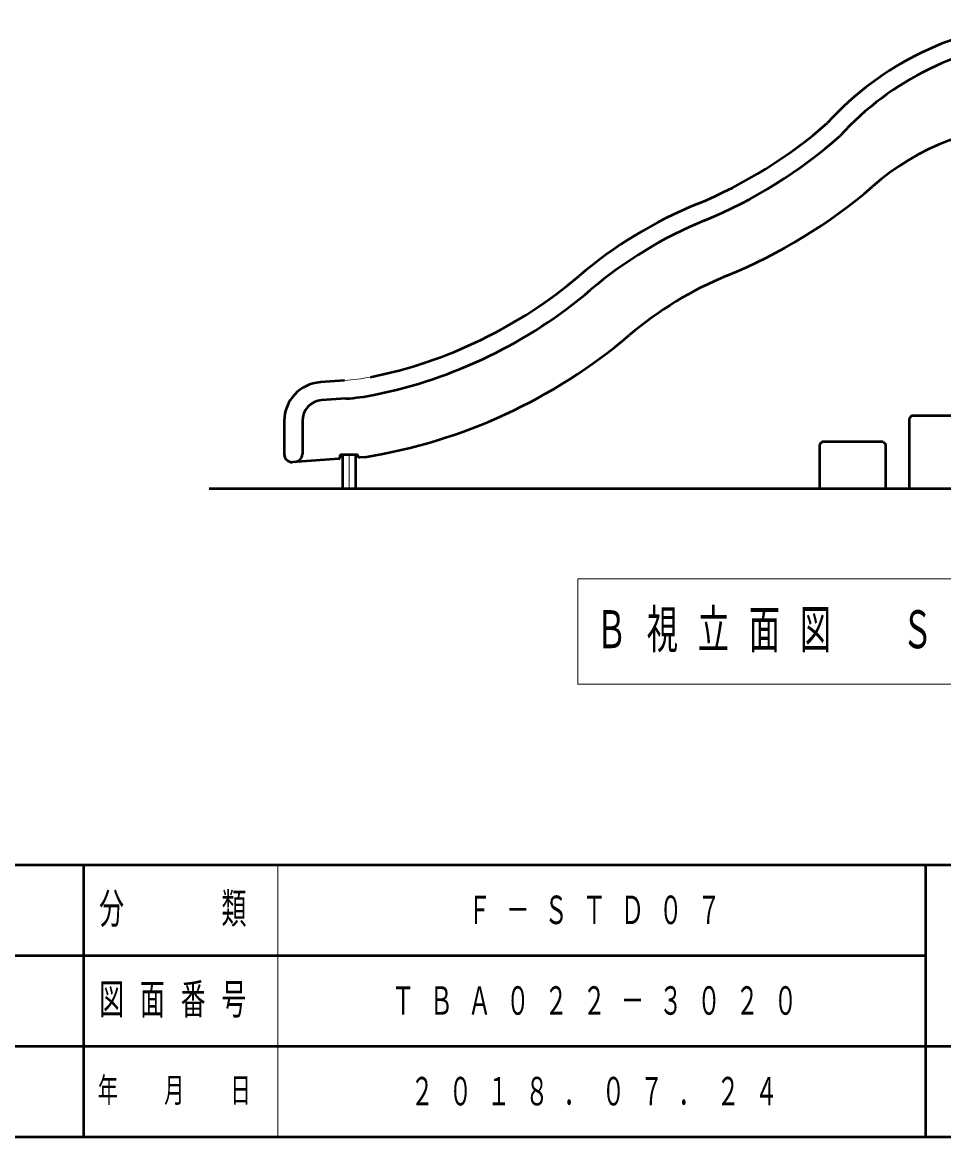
# Model space of a CAD drawing. Units: millimetres on the paper. Extents: x -385 to 0, y -594 to 267.
# Drawn here: x -139.7 to -68.6, y -297 to -210.9 of the extents above; entities that cross this region are included whole.
import ezdxf

# ---------------------------------------------------------------- set-up
doc = ezdxf.new("R2010")
doc.units = ezdxf.units.MM
doc.linetypes.add('USER2', pattern=[6, 3, -1, 1, -1])
doc.layers.add('LY_1', color=140, linetype='Continuous', lineweight=50)
doc.styles.add('ＭＳ ゴシック', font='')
doc.styles.get('ＭＳ ゴシック').set_extended_font_data('MS Gothic')

msp = doc.modelspace()

# ---------------------------------------------------------------- linework, layer by layer
at = {"layer": 'LY_1'}
for p, q in [((-114.851, -238.61), (-116.718, -238.741)), ((-114.753, -240.006), (-116.621, -240.137)), ((-119.509, -241.733), (-119.509, -244.307)), ((-118.109, -241.733), (-118.109, -244.293)), ((-71.079, -241.347), (-71.279, -241.547)), ((-71.279, -241.547), (-71.279, -246.947)), ((-66.379, -241.347), (-71.079, -241.347)), ((-77.979, -243.347), (-78.179, -243.547)), ((-73.279, -243.347), (-77.979, -243.347)), ((-73.279, -243.347), (-73.079, -243.547)), ((-113.909, -244.345), (-115.109, -244.345)), ((-115.009, -244.345), (-115.009, -246.947)), ((-114.009, -244.345), (-114.009, -246.947)), ((-78.179, -243.547), (-78.179, -246.947)), ((-73.079, -246.947), (-73.079, -243.547)), ((-115.302, -244.656), (-118.867, -244.905)), ((-115.209, -244.445), (-115.209, -244.556)), ((-113.293, -244.516), (-113.702, -244.544)), ((-135, -276), (-135, -297)), ((-70, -276), (-70, -297)), ((-187.5, -283), (-70, -283)), ((-242.5, -290), (0, -290))]:
    msp.add_line(p, q, dxfattribs=at)
at = {"layer": 'LY_1', "color": 7, "linetype": 'USER2', "lineweight": 13}
msp.add_line((-114.509, -244.345), (-114.509, -246.947), dxfattribs=at)
at = {"layer": 'LY_1', "color": 7}
for p, q in [((-125.293, -246.947), (-17.614, -246.947)), ((-385, -276), (0, -276)), ((-385, -297), (0, -297))]:
    msp.add_line(p, q, dxfattribs=at)
at = {"layer": 'LY_1', "color": 7, "lineweight": 13}
for p, q in [((-96.853, -253.918), (-96.853, -262.051)), ((-46.053, -253.918), (-96.853, -253.918)), ((-96.853, -262.051), (-46.053, -262.051)), ((-120, -276), (-120, -297))]:
    msp.add_line(p, q, dxfattribs=at)
at = {"layer": 'LY_1'}
for centre, radius, start, end in [((-59.845, -234.889), 24, 93.97722, 137.65189), ((-59.845, -234.889), 22.6, 93.97722, 137.84066), ((-101.195, -191.947), 35.7, 292.37115, 311.40962), ((-61.854, -237.244), 18.3, 88.91966, 131.96535), ((-101.195, -191.947), 37.1, 292.37115, 311.53042), ((-101.195, -191.947), 41.7, 292.37115, 310.54046), ((-74.553, -256.679), 34.3, 112.37115, 130.36096), ((-74.553, -256.679), 32.9, 112.37115, 130.36096), ((-119.885, -203.34), 35.7, 281.35987, 310.36096), ((-74.553, -256.679), 28.3, 112.37115, 130.36096), ((-119.885, -203.34), 37.1, 281.35987, 310.36096), ((-119.885, -203.34), 41.7, 279.09521, 310.36096), ((-116.509, -241.733), 3, 94, 180), ((-115.946, -222.948), 17.1, 274, 281.35987), ((-116.509, -241.733), 1.6, 94, 180), ((-118.909, -244.307), 0.6, 180, 274), ((-118.709, -244.293), 0.6, 274, 0), ((-115.109, -244.445), 0.1, 90, 180), ((-113.909, -244.445), 0.1, 0, 90), ((-115.309, -244.556), 0.1, 274, 0), ((-113.709, -244.444), 0.1, 180, 274)]:
    msp.add_arc(centre, radius, start, end, dxfattribs=at)
at = {"layer": 'LY_1', "color": 7, "lineweight": 13}
msp.add_arc((-115.946, -222.948), 15.7, 274, 281.35987, dxfattribs=at)

# ---------------------------------------------------------------- texts
at = {"layer": 'LY_1', "color": 7, "style": 'ＭＳ ゴシック'}
for s, insert, char_height, attachment_point in [('\\T1.64;\\W0.6;Ｂ視立面図\u3000Ｓ＝１／５０', (-95.453, -257.985), 2.933, 4), ('\\T1.64;\\W0.6;分\u3000\u3000類', (-127.5, -279.5), 2.346, 5), ('\\T1.64;\\W0.6;Ｆ－ＳＴＤ０７', (-95, -279.5), 2.199, 5), ('\\T1.64;\\W0.6;図面番号', (-127.5, -286.5), 2.346, 5), ('\\T1.64;\\W0.6;ＴＢＡ０２２－３０２０', (-95, -286.5), 2.199, 5), ('\\T1.64;\\W0.6;年\u3000月\u3000日', (-127.5, -293.5), 1.906, 5), ('\\T1.64;\\W0.6;２０１８．０７．２４', (-95, -293.5), 2.199, 5)]:
    msp.add_mtext(s, dxfattribs=dict(at, insert=insert, char_height=char_height, attachment_point=attachment_point))

doc.saveas('drawing.dxf')
